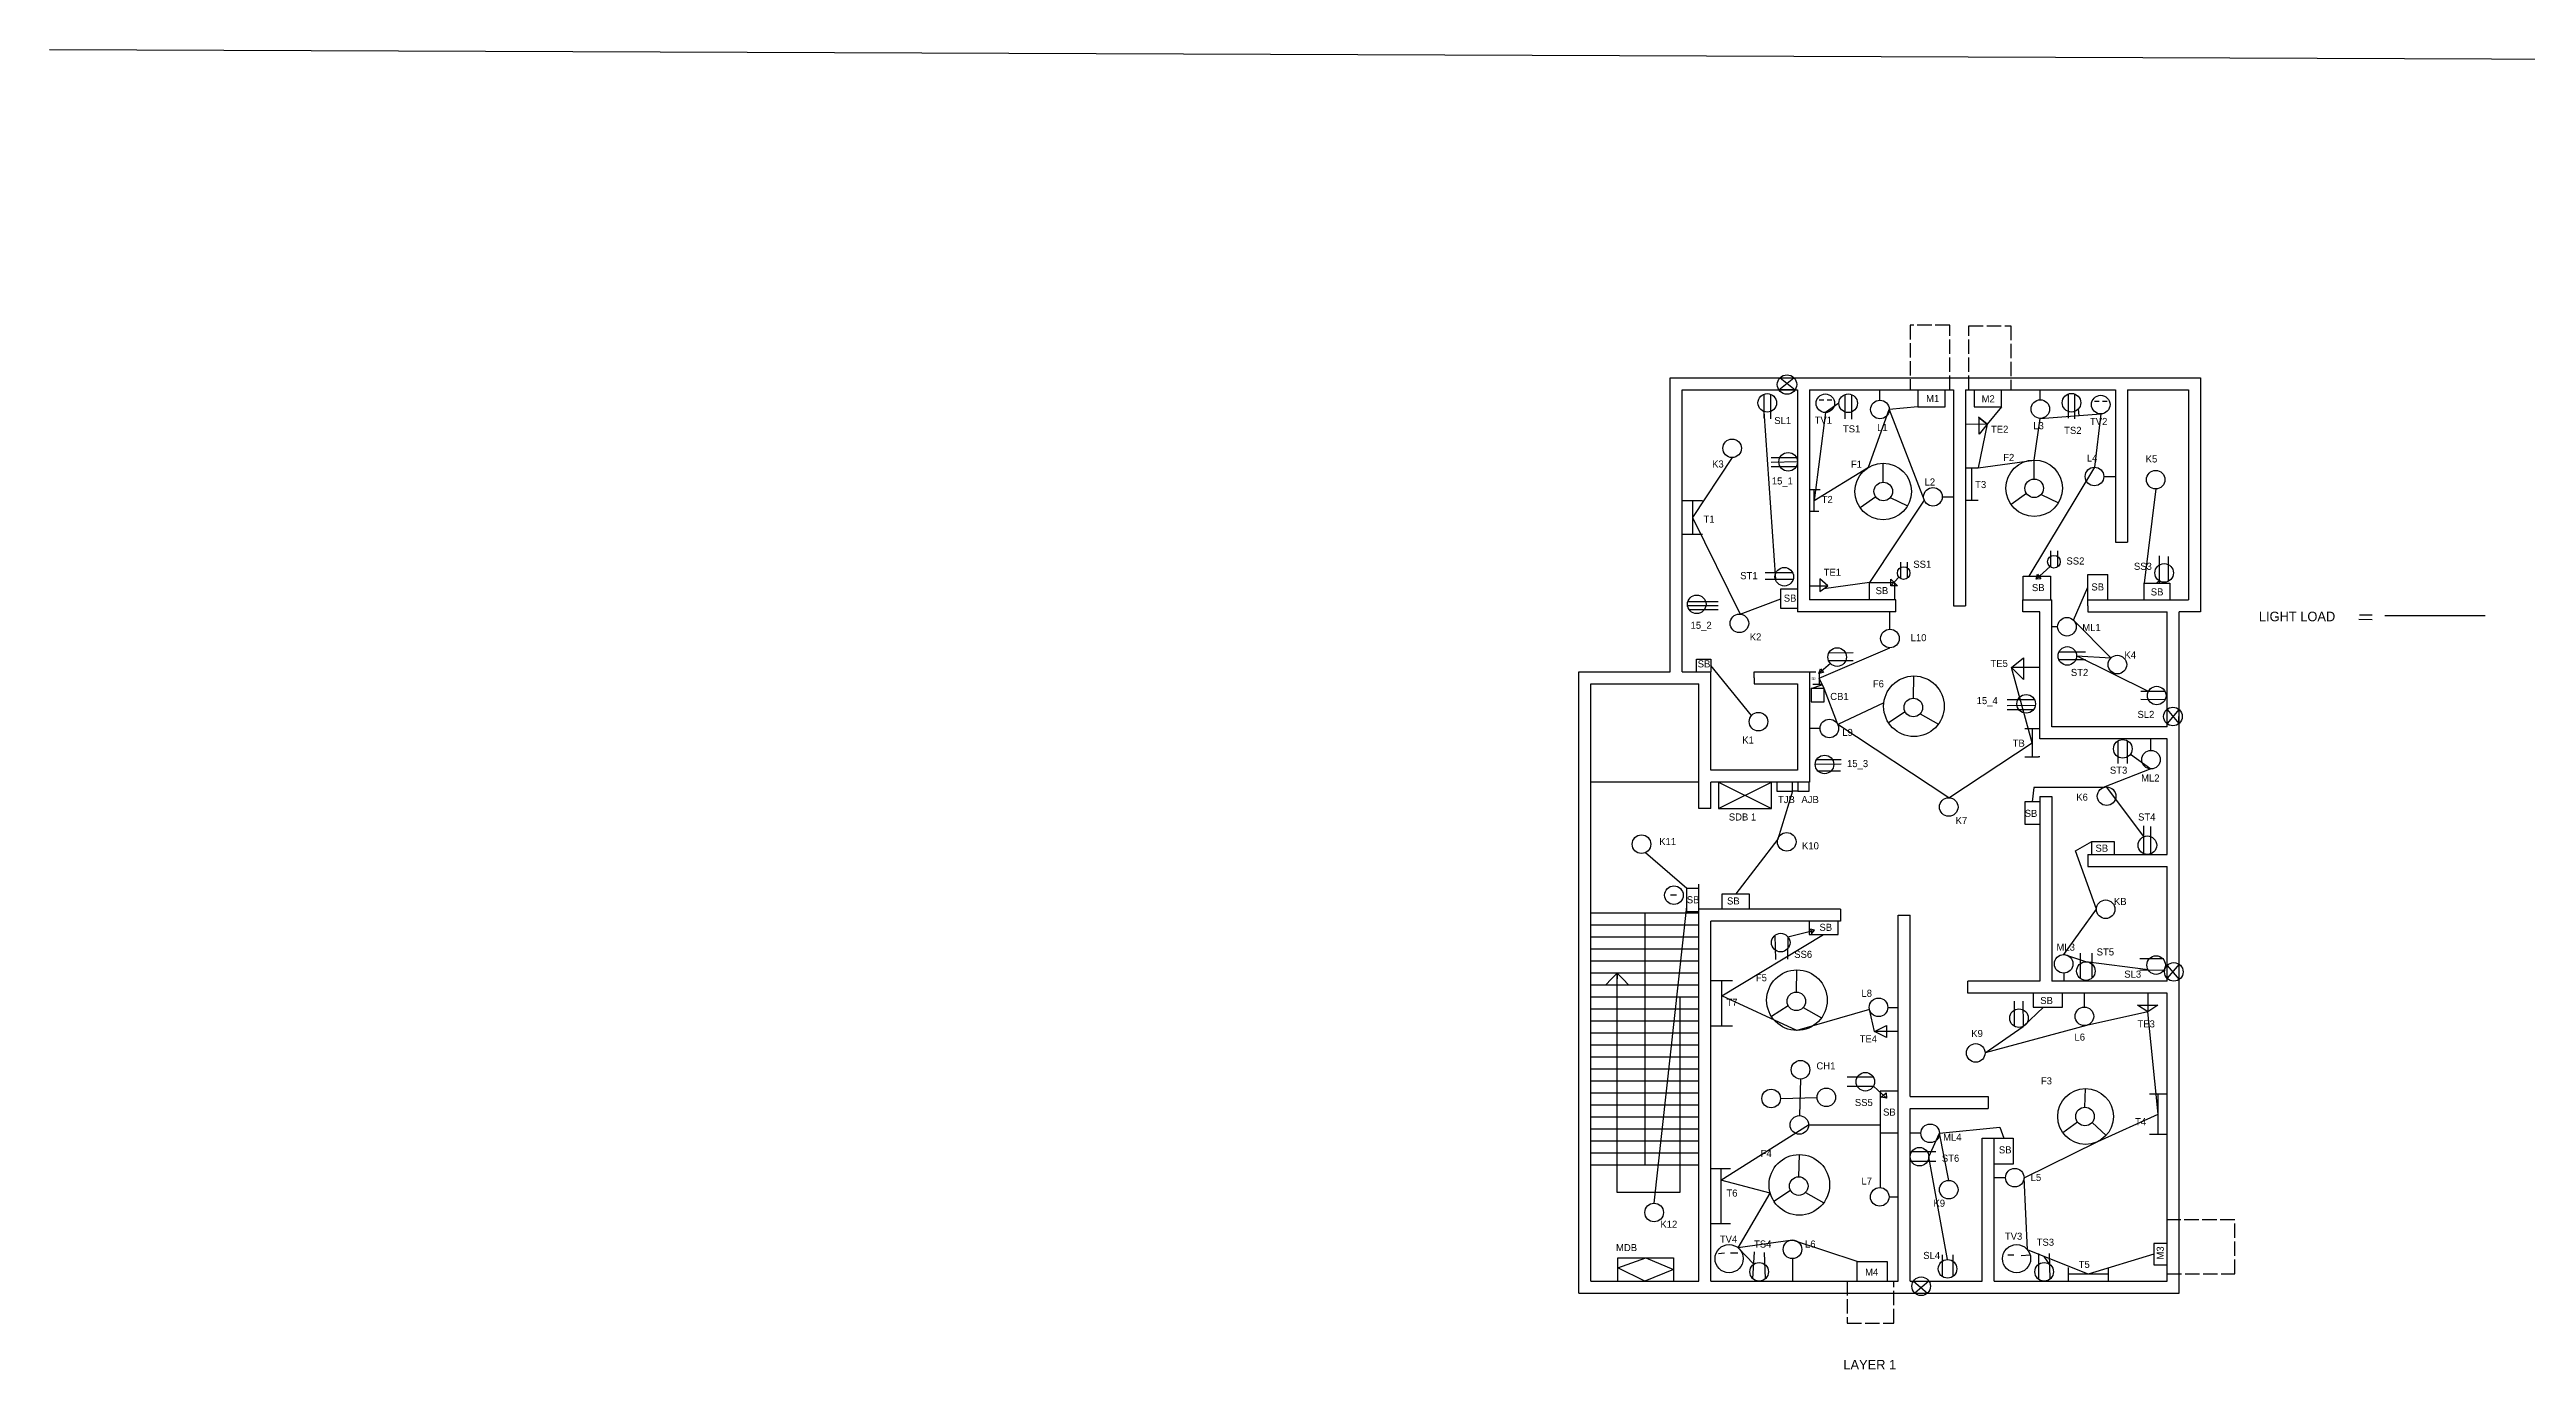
# Model space of a CAD drawing. Header units: inches. Extents: x -1401 to 4392, y -1632 to 1009.
# Drawn here: x -1401 to 663, y -1491 to -390 of the extents above; entities that cross this region are included whole.
import ezdxf

# ---------------------------------------------------------------- set-up
doc = ezdxf.new("R2010")
doc.units = ezdxf.units.IN
doc.header["$MEASUREMENT"] = 0
doc.linetypes.add('ACAD_ISO02W100', pattern=[15, 12, -3])

msp = doc.modelspace()

# ---------------------------------------------------------------- linework, layer by layer
for p, q in [((-1400.87, -390.4), (4391.94, -412.39)), ((-50.57, -909.07), (-50.57, -664.07)), ((-50.57, -664.07), (-21.57, -664.07)), ((-50.57, -909.07), (-50.57, -669.07)), ((-45.57, -664.07), (-21.57, -664.07)), ((-45.57, -664.07), (-21.57, -664.07)), ((-40.57, -909.07), (-40.57, -674.07)), ((-40.57, -674.07), (-21.57, -674.07)), ((-21.57, -664.07), (60.43, -664.07)), ((-21.57, -674.07), (55.43, -674.07)), ((27.62, -677.75), (27.62, -697.83)), ((33, -677.71), (33, -698.32)), ((39.97, -674.07), (52.61, -664.07)), ((53.6, -674.07), (39.97, -674.07)), ((40.96, -664.07), (53.6, -674.07)), ((55.43, -674.07), (55.4, -859.07)), ((60.43, -664.07), (190.43, -664.07)), ((65.43, -674.07), (185.43, -674.07)), ((65.43, -674.07), (65.43, -849.07)), ((65.43, -674.07), (65.43, -849.07)), ((95.06, -678.05), (95.06, -698.14)), ((100.43, -678.02), (100.43, -698.62)), ((124.23, -682.75), (124.23, -674.07)), ((155.79, -674.07), (155.79, -688.27)), ((178.51, -688.27), (178.51, -674.07)), ((185.43, -674.07), (185.43, -854.07)), ((190.43, -664.07), (320.43, -664.07)), ((195.43, -674.07), (320.43, -674.07)), ((195.43, -674.07), (195.43, -854.07)), ((202.67, -674.07), (202.67, -688.41)), ((225.4, -688.41), (225.4, -674.07)), ((257.84, -682.4), (257.84, -674.07)), ((281.07, -677.64), (281.07, -697.73)), ((286.45, -677.61), (286.45, -698.22)), ((320.43, -664.07), (391.43, -664.07)), ((320.43, -674.07), (320.43, -801.07)), ((330.43, -674.07), (381.43, -674.07)), ((330.43, -674.07), (330.43, -801.07)), ((381.43, -674.07), (381.43, -849.07)), ((391.43, -664.07), (391.43, -859.07)), ((73.49, -682.36), (77.49, -682.36)), ((80.15, -682.36), (84.15, -682.36)), ((155.79, -688.27), (178.51, -688.27)), ((202.67, -688.41), (225.4, -688.41)), ((213.69, -702.74), (206.48, -696.8)), ((206.48, -696.8), (213.69, -702.74)), ((206.78, -711.14), (206.78, -697.05)), ((302.93, -683.49), (306.92, -683.49)), ((309.58, -683.49), (313.58, -683.49)), ((195.43, -702.32), (195.43, -702.32)), ((195.43, -702.32), (213.69, -702.74)), ((213.69, -702.74), (206.78, -711.14)), ((36.02, -730.75), (33.61, -730.75)), ((33.61, -734.34), (55.48, -733.98)), ((33.61, -737.97), (54.47, -737.94)), ((54.72, -730.75), (36.02, -730.75)), ((126.99, -751.08), (126.99, -735.26)), ((195.43, -739.19), (195.43, -739.19)), ((195.43, -739.19), (205.98, -739.19)), ((200.7, -766.34), (200.7, -739.19)), ((252.76, -748.44), (252.76, -732.63)), ((65.43, -744.65), (65.43, -744.65)), ((65.43, -757.25), (74.42, -757.25)), ((69.38, -775.38), (69.38, -757.25)), ((120.67, -763.28), (107.75, -772.4)), ((176.14, -763.28), (185.43, -763.28)), ((246.44, -760.64), (233.51, -769.77)), ((258.58, -761.28), (273.02, -768.19)), ((310.7, -746.38), (320.43, -746.38)), ((-40.57, -766.23), (-23.55, -766.23)), ((-32.06, -766.23), (-32.06, -794.68)), ((65.43, -775.38), (73.33, -775.38)), ((132.82, -763.91), (147.26, -770.83)), ((205.98, -766.34), (195.43, -766.34)), ((-23.55, -794.68), (-40.57, -794.68)), ((320.43, -801.07), (330.43, -801.07)), ((141.51, -831.51), (141.51, -817.66)), ((147.21, -831), (147.21, -817.85)), ((266.75, -822.04), (266.75, -808.19)), ((272.45, -821.53), (272.45, -808.39)), ((357.14, -833.41), (357.22, -812.52)), ((364.7, -833.53), (364.56, -812.95)), ((51.9, -832.26), (28.52, -832.26)), ((32.24, -826.6), (28.65, -826.6)), ((51.53, -826.6), (32.24, -826.6)), ((41.55, -856.46), (41.55, -839.99)), ((41.55, -839.99), (55.4, -839.99)), ((65.43, -837.45), (65.43, -837.45)), ((65.43, -837.45), (80.7, -837.45)), ((80.7, -837.45), (74.01, -831.57)), ((74.01, -831.57), (74.01, -842.32)), ((74.01, -842.32), (80.7, -837.45)), ((115.48, -849.07), (115.48, -834.76)), ((115.48, -834.76), (136.23, -834.76)), ((136.23, -834.76), (136.23, -849.07)), ((243.43, -849.07), (243.43, -829.55)), ((243.43, -829.55), (266.27, -829.55)), ((266.27, -829.55), (266.27, -849.07)), ((297.43, -849.07), (297.43, -828.14)), ((297.43, -828.14), (314.15, -828.14)), ((314.15, -849.07), (314.15, -828.14)), ((344.28, -849.07), (344.28, -835.39)), ((344.28, -835.39), (365.86, -835.39)), ((357.14, -833.41), (357.14, -835.39)), ((365.86, -835.39), (365.86, -849.07)), ((-10.7, -854.13), (-36.06, -854.13)), ((-35.76, -850.46), (-10.7, -850.46)), ((-10.7, -857.61), (-34.59, -857.57)), ((55.4, -856.46), (41.55, -856.46)), ((65.43, -859.07), (55.4, -859.07)), ((137.43, -849.07), (65.43, -849.07)), ((137.43, -859.07), (65.43, -859.07)), ((132.57, -873.66), (132.57, -859.07)), ((137.43, -859.07), (137.43, -849.07)), ((185.43, -854.07), (195.43, -854.07)), ((243.25, -859.07), (243.25, -849.07)), ((257.43, -859.07), (243.25, -859.07)), ((243.43, -849.07), (267.43, -849.07)), ((257.43, -965.07), (257.43, -859.07)), ((267.43, -955.07), (267.43, -849.07)), ((297.43, -854.07), (297.43, -849.07)), ((297.43, -849.07), (381.43, -849.07)), ((297.43, -854.07), (297.43, -859.07)), ((297.43, -859.07), (363.43, -859.07)), ((363.43, -955.07), (363.43, -859.07)), ((373.43, -960.07), (373.43, -859.07)), ((391.43, -859.07), (373.43, -859.07)), ((534.25, -865.86), (523.37, -865.65)), ((523.69, -861.56), (534.25, -861.56)), ((272.3, -871.6), (267.43, -871.6)), ((-28.57, -909.07), (-28.57, -898.63)), ((-28.57, -898.63), (-16.58, -898.63)), ((-16.58, -898.63), (-16.58, -909.07)), ((81.4, -899.81), (101.83, -899.63)), ((81.71, -893.31), (101.83, -893.13)), ((233.83, -905.63), (243.83, -897.63)), ((257.43, -905.63), (233.83, -905.63)), ((243.83, -915.63), (233.83, -905.63)), ((243.83, -897.63), (243.83, -915.63)), ((257.43, -905.63), (257.43, -905.63)), ((295.43, -899.16), (272.6, -899.16)), ((273.4, -892.5), (295.43, -892.5)), ((-126.57, -996.07), (-126.57, -909.07)), ((-126.57, -909.07), (-50.57, -909.07)), ((-121.57, -909.07), (-50.57, -909.07)), ((-116.57, -996.07), (-116.57, -919.07)), ((-116.57, -919.07), (-26.57, -919.07)), ((-40.57, -909.07), (-21.57, -909.07)), ((-40.57, -909.07), (-16.57, -909.07)), ((-26.57, -1023.07), (-26.57, -919.07)), ((-26.57, -1023.07), (-26.57, -919.07)), ((-16.57, -991.07), (-16.57, -909.07)), ((19.43, -914.07), (19.43, -909.07)), ((19.43, -909.07), (65.4, -909.07)), ((19.43, -914.07), (19.43, -919.07)), ((19.43, -919.07), (55.4, -919.07)), ((55.4, -919.07), (55.4, -991.07)), ((65.4, -909.07), (65.4, -1001.07)), ((65.4, -909.07), (70.83, -909.07)), ((66.83, -923.13), (75.83, -920.13)), ((77.83, -923.13), (66.83, -923.13)), ((66.83, -923.13), (66.83, -934.13)), ((76.49, -919.63), (68.23, -919.63)), ((73.66, -909.07), (73.66, -919.63)), ((77.83, -934.13), (77.83, -923.13)), ((152.07, -931.16), (152.57, -912.66)), ((361.77, -925.53), (341.67, -925.53)), ((66.83, -934.13), (77.83, -934.13)), ((145.28, -942.61), (131.38, -951.61)), ((157.79, -944.1), (172.98, -952.74)), ((253.03, -932.53), (230.33, -932.53)), ((230.33, -937.13), (253.71, -937.11)), ((252.04, -940.81), (230.33, -940.81)), ((341.67, -931.95), (361.88, -932.18)), ((373.43, -940.43), (363.43, -952.39)), ((363.43, -940.48), (373.3, -952.39)), ((373.3, -952.39), (373.43, -940.43)), ((373.43, -954.23), (373.43, -940.43)), ((74.33, -956.39), (65.4, -956.39)), ((257.43, -956.63), (244.83, -956.63)), ((251.13, -956.63), (251.13, -980.13)), ((363.43, -965.07), (257.43, -965.07)), ((363.43, -955.07), (267.43, -955.07)), ((322.46, -966.84), (322.46, -985.63)), ((330.14, -966.53), (330.14, -985.63)), ((350.07, -974.66), (350.07, -965.07)), ((363.43, -1061.48), (363.43, -965.07)), ((373.43, -1066.07), (373.43, -960.07)), ((91.83, -986.13), (70.33, -986.54)), ((71.6, -982.14), (91.83, -982.14)), ((244.83, -980.13), (256.33, -980.13)), ((257.43, -980.13), (256.33, -980.13)), ((-126.57, -1112.07), (-126.57, -996.07)), ((-116.57, -1112.07), (-116.57, -996.07)), ((-26.57, -1001.15), (-116.57, -1001.15)), ((55.4, -991.07), (-16.57, -991.07)), ((65.4, -1001.07), (-16.57, -1001.07)), ((-16.57, -1023.07), (-16.57, -1001.07)), ((-10.17, -1001.07), (-10.17, -1023.13)), ((-10.17, -1023.13), (33.83, -1001.07)), ((-10.17, -1001.07), (33.83, -1023.13)), ((33.83, -1023.13), (33.83, -1001.07)), ((38.33, -1001.07), (38.33, -1008.63)), ((38.33, -1008.63), (51.33, -1008.63)), ((51.33, -1008.63), (51.33, -1001.07)), ((55.83, -1001.07), (55.83, -1008.63)), ((55.83, -1008.63), (65.33, -1008.63)), ((65.33, -1008.63), (65.33, -1001.07)), ((72.35, -991.61), (91.33, -991.61)), ((313.07, -1005.16), (312.87, -1004.66)), ((-16.57, -1023.07), (-26.57, -1023.07)), ((-10.17, -1023.13), (33.83, -1023.13)), ((257.43, -1017.63), (244.83, -1017.63)), ((244.83, -1017.63), (244.83, -1036.13)), ((257.43, -1013.07), (257.43, -1167.07)), ((257.43, -1013.07), (267.43, -1013.07)), ((267.43, -1013.07), (267.43, -1167.07)), ((244.83, -1036.13), (257.43, -1036.13)), ((300.83, -1061.48), (300.83, -1050.63)), ((300.83, -1050.63), (319.33, -1050.63)), ((319.33, -1050.63), (319.33, -1061.48)), ((344.21, -1060.93), (344.21, -1037.63)), ((349.94, -1060.92), (349.94, -1038.13)), ((297.43, -1061.48), (363.43, -1061.48)), ((297.43, -1061.48), (363.43, -1061.48)), ((297.43, -1061.48), (297.43, -1071.48)), ((297.43, -1071.48), (363.43, -1071.48)), ((363.43, -1167.07), (363.43, -1071.48)), ((373.43, -1172.07), (373.43, -1066.07)), ((-36.67, -1109.13), (-36.67, -1089.63)), ((-36.67, -1089.63), (-26.57, -1089.63)), ((-26.57, -1107.07), (-26.57, -1086.13)), ((-126.57, -1422.07), (-126.57, -1112.07)), ((-126.57, -1427.07), (-126.57, -1112.07)), ((-26.57, -1110.51), (-116.57, -1110.51)), ((-116.57, -1417.07), (-116.57, -1112.07)), ((-71.57, -1110.51), (-71.57, -1320.51)), ((-50.17, -1095.13), (-45.17, -1095.13)), ((-26.57, -1109.13), (-36.67, -1109.13)), ((-26.57, -1417.07), (-26.57, -1107.07)), ((91.43, -1107.07), (-26.57, -1107.07)), ((-7.17, -1107.07), (-7.17, -1094.13)), ((-7.17, -1094.13), (15.33, -1094.13)), ((15.33, -1094.13), (15.33, -1107.07)), ((91.43, -1107.07), (91.43, -1117.07)), ((139.43, -1417.07), (139.43, -1112.07)), ((139.43, -1112.07), (149.43, -1112.07)), ((149.43, -1263.07), (149.43, -1112.07)), ((-26.57, -1120.51), (-116.57, -1120.51)), ((-26.57, -1130.51), (-116.57, -1130.51)), ((-16.57, -1417.07), (-16.57, -1117.07)), ((91.43, -1117.07), (-16.57, -1117.07)), ((36.56, -1128.99), (37.33, -1149.13)), ((47.53, -1129.97), (47.33, -1148.63)), ((65.33, -1117.07), (65.33, -1128.13)), ((65.33, -1128.13), (89.33, -1128.13)), ((89.33, -1128.13), (89.33, -1117.07)), ((-26.57, -1140.51), (-116.57, -1140.51)), ((-26.57, -1150.51), (-116.57, -1150.51)), ((291.42, -1164.99), (291.42, -1143.63)), ((301.03, -1164.36), (301.03, -1143.63)), ((360.05, -1148.43), (340.83, -1148.43)), ((373.43, -1152.94), (363.43, -1164.63)), ((363.43, -1154.03), (373.43, -1165.72)), ((373.43, -1165.72), (373.43, -1152.94)), ((-26.57, -1160.51), (-116.57, -1160.51)), ((-26.57, -1170.51), (-116.57, -1170.51)), ((-99.4, -1165.22), (-104.37, -1170.51)), ((-99.4, -1165.22), (-94.72, -1160.51)), ((-94.72, -1343.13), (-94.72, -1160.51)), ((-94.72, -1160.51), (-94.72, -1165.22)), ((-94.72, -1160.51), (-90.04, -1165.22)), ((-84.92, -1170.51), (-90.04, -1165.22)), ((-16.57, -1166.63), (1.33, -1166.63)), ((-7.62, -1204.63), (-7.62, -1166.63)), ((54.57, -1176.16), (55.07, -1157.66)), ((257.43, -1167.07), (197.43, -1167.07)), ((197.43, -1177.07), (197.43, -1167.07)), ((363.43, -1167.07), (267.43, -1167.07)), ((277.33, -1160.37), (277.33, -1167.07)), ((340.83, -1157.63), (360.86, -1157.79)), ((373.43, -1268.07), (373.43, -1172.07)), ((-26.57, -1180.51), (-116.57, -1180.51)), ((-26.57, -1190.51), (-116.57, -1190.51)), ((-42.62, -1180.51), (-42.62, -1343.13)), ((47.78, -1187.61), (33.88, -1196.61)), ((60.29, -1189.1), (75.48, -1197.74)), ((130.8, -1188.89), (139.43, -1188.89)), ((363.43, -1177.07), (197.43, -1177.07)), ((236.31, -1204.66), (236.31, -1183.63)), ((243.33, -1183.63), (243.44, -1204.86)), ((251.83, -1177.07), (251.83, -1188.63)), ((251.83, -1188.63), (276.33, -1188.63)), ((276.33, -1188.63), (276.33, -1177.07)), ((294.57, -1188.66), (294.57, -1177.07)), ((347.33, -1192.63), (338.83, -1187.13)), ((338.83, -1187.13), (355.83, -1187.13)), ((347.33, -1177.07), (347.33, -1192.63)), ((355.83, -1187.13), (347.33, -1192.63)), ((363.43, -1268.07), (363.43, -1177.07)), ((-26.57, -1200.51), (-116.57, -1200.51)), ((-26.57, -1210.51), (-116.57, -1210.51)), ((1.33, -1204.63), (-16.57, -1204.63)), ((119.83, -1209.13), (129.83, -1204.13)), ((139.43, -1209.13), (119.83, -1209.13)), ((129.83, -1214.13), (119.83, -1209.13)), ((129.83, -1204.13), (129.83, -1214.13)), ((139.43, -1209.13), (139.43, -1209.13)), ((-26.57, -1220.51), (-116.57, -1220.51)), ((-26.57, -1230.51), (-116.57, -1230.51)), ((211.8, -1226.89), (211.8, -1226.89)), ((-26.57, -1240.51), (-116.57, -1240.51)), ((-26.57, -1250.51), (-116.57, -1250.51)), ((58.07, -1248.63), (57.07, -1279.16)), ((118.83, -1247.13), (96.83, -1247.13)), ((96.83, -1254.63), (118.84, -1254.64)), ((139.43, -1258.63), (124.33, -1258.63)), ((124.33, -1258.63), (124.33, -1293.63)), ((295.07, -1272.16), (295.57, -1256.66)), ((-26.57, -1260.51), (-116.57, -1260.51)), ((-26.57, -1270.51), (-116.57, -1270.51)), ((41.3, -1264.89), (71.83, -1264.1)), ((149.43, -1263.07), (214.43, -1263.07)), ((149.43, -1417.07), (149.43, -1273.07)), ((149.43, -1273.07), (214.43, -1273.07)), ((214.43, -1263.07), (214.43, -1273.07)), ((363.43, -1261.13), (348.83, -1261.13)), ((356.13, -1294.63), (356.13, -1261.13)), ((363.43, -1417.07), (363.43, -1268.07)), ((373.43, -1427.07), (373.43, -1268.07)), ((-26.57, -1280.51), (-116.57, -1280.51)), ((-26.57, -1290.51), (-116.57, -1290.51)), ((124.33, -1286.89), (124.33, -1293.63)), ((124.33, -1293.63), (139.43, -1293.63)), ((158.33, -1293.89), (149.43, -1293.89)), ((209.43, -1417.07), (209.43, -1298.07)), ((209.43, -1298.07), (219.43, -1298.07)), ((219.43, -1417.07), (219.43, -1298.07)), ((219.43, -1298.07), (235.33, -1298.07)), ((235.33, -1298.07), (235.33, -1319.63)), ((288.96, -1284.64), (276.69, -1293.45)), ((300.97, -1284.9), (312.61, -1295.69)), ((348.83, -1294.63), (363.43, -1294.63)), ((-26.57, -1300.51), (-116.57, -1300.51)), ((-26.57, -1310.51), (-116.57, -1310.51)), ((-26.57, -1320.51), (-116.57, -1320.51)), ((56.57, -1330.16), (57.07, -1311.66)), ((150.37, -1317.11), (170.83, -1317.11)), ((150.74, -1309.08), (170.83, -1309.08)), ((235.33, -1319.63), (219.43, -1319.63)), ((-0.17, -1323.63), (-16.57, -1323.63)), ((-8.37, -1323.63), (-8.37, -1369.13)), ((228.83, -1330.89), (219.43, -1330.89)), ((-42.62, -1343.13), (-94.72, -1343.13)), ((49.78, -1341.61), (35.88, -1350.61)), ((62.29, -1343.1), (77.48, -1351.74)), ((131.8, -1346.89), (139.43, -1346.89)), ((-16.57, -1369.13), (-0.17, -1369.13)), ((-94.17, -1417.07), (-94.17, -1397.63)), ((-94.17, -1397.63), (-47.67, -1397.63)), ((-94.17, -1406.13), (-70.92, -1397.63)), ((-70.92, -1397.63), (-47.67, -1407.35)), ((-47.67, -1397.63), (-47.67, -1417.07)), ((-10.17, -1394.13), (-5.17, -1393.63)), ((-0.17, -1393.63), (5.83, -1393.63)), ((18.38, -1415.07), (19.83, -1392.63)), ((27.83, -1393.13), (28.47, -1415.31)), ((51.33, -1398.37), (51.33, -1417.07)), ((105.33, -1417.07), (105.33, -1400.63)), ((105.33, -1400.63), (130.33, -1400.63)), ((130.33, -1400.63), (130.33, -1417.07)), ((176.45, -1413.44), (176.45, -1395.13)), ((184.83, -1395.13), (184.93, -1413.28)), ((230.83, -1395.13), (235.83, -1395.13)), ((241.83, -1395.63), (249.39, -1395.29)), ((256.75, -1415.75), (256.75, -1394.13)), ((265.33, -1394.13), (265.91, -1415.36)), ((363.43, -1385.63), (352.33, -1385.63)), ((352.33, -1385.63), (352.33, -1403.63)), ((-116.57, -1417.07), (-26.57, -1417.07)), ((-71.57, -1417.07), (-94.17, -1406.13)), ((-47.67, -1407.35), (-71.57, -1417.07)), ((-16.57, -1417.07), (139.43, -1417.07)), ((149.43, -1417.07), (209.43, -1417.07)), ((149.43, -1417.07), (209.43, -1417.07)), ((149.43, -1417.07), (209.43, -1417.07)), ((152.15, -1417.07), (163.83, -1427.07)), ((164.98, -1417.07), (153.3, -1427.07)), ((219.43, -1417.07), (363.43, -1417.07)), ((281.33, -1417.07), (281.33, -1405.63)), ((314.33, -1411.35), (281.33, -1411.35)), ((314.33, -1405.63), (314.33, -1417.07)), ((352.33, -1403.63), (363.43, -1403.63)), ((-126.57, -1427.07), (-21.57, -1427.07)), ((-21.57, -1427.07), (144.43, -1427.07)), ((144.43, -1427.07), (214.43, -1427.07)), ((214.43, -1427.07), (373.43, -1427.07))]:
    msp.add_line(p, q)
at = {"linetype": 'ACAD_ISO02W100'}
for p, q in [((182.33, -620.13), (149.33, -620.13)), ((149.33, -620.13), (149.33, -674.07)), ((182.33, -674.07), (182.33, -620.13)), ((198.33, -674.07), (198.33, -620.63)), ((198.33, -620.63), (233.33, -620.63)), ((233.33, -620.63), (233.33, -674.07)), ((419.83, -1366.13), (363.43, -1366.13)), ((419.83, -1411.13), (419.83, -1366.13)), ((96.83, -1417.07), (96.83, -1452.13)), ((135.83, -1452.13), (135.83, -1417.07)), ((363.43, -1411.13), (419.83, -1411.13)), ((96.83, -1452.13), (135.83, -1452.13))]:
    msp.add_line(p, q, dxfattribs=at)
at = {"color": 1, "lineweight": 30}
for p, q in [((27.62, -692.22), (37.16, -832.26)), ((78.76, -693.01), (69.38, -766.32)), ((90.05, -685.29), (78.76, -693.01)), ((114.74, -738.7), (131.96, -690.48)), ((155.79, -688.27), (131.96, -690.48)), ((131.96, -690.48), (161.18, -766.07)), ((225.4, -688.41), (213.64, -702.7)), ((252.76, -732.63), (257.84, -697.87)), ((257.84, -697.87), (308.19, -694.14)), ((289.48, -690.14), (289.87, -695.5)), ((308.19, -694.14), (302.96, -738.64)), ((213.64, -702.7), (205.98, -739.19)), ((1.07, -730.58), (-32.06, -780.46)), ((69.38, -766.32), (114.74, -738.7)), ((205.98, -739.19), (252.76, -732.63)), ((302.96, -738.64), (248.25, -829.55)), ((354, -756.75), (344.28, -835.39)), ((-32.06, -780.46), (7.85, -861.05)), ((161.18, -766.07), (115.48, -834.76)), ((265.93, -821.5), (254.47, -831.95)), ((115.48, -834.76), (77.35, -839.88)), ((139.95, -830.24), (133.33, -837.45)), ((133.33, -837.45), (133.33, -831.89)), ((133.33, -831.89), (138.77, -837.45)), ((138.77, -837.45), (133.33, -837.45)), ((254.47, -831.95), (255.58, -827.68)), ((258.42, -831.79), (254.47, -831.95)), ((255.58, -827.68), (258.42, -831.79)), ((285.54, -866.16), (297.43, -838.6)), ((7.85, -861.05), (41.55, -848.23)), ((316.65, -897.64), (285.54, -866.16)), ((544.97, -862.2), (628.46, -862.2)), ((17.29, -945.5), (-16.58, -903.85)), ((83.09, -902.37), (73.33, -910.63)), ((73.33, -910.63), (74.83, -906.63)), ((73.66, -914.35), (132.57, -889.13)), ((74.83, -906.63), (77.33, -909.63)), ((251.13, -968.38), (233.83, -905.63)), ((347.91, -925.53), (288.08, -895.93)), ((288.08, -895.93), (316.65, -897.64)), ((77.33, -909.63), (73.33, -910.63)), ((77.83, -923.13), (73.66, -914.35)), ((89.07, -953.11), (77.83, -923.13)), ((127.48, -935.12), (89.07, -953.11)), ((181.57, -1014.16), (89.07, -953.11)), ((181.57, -1014.16), (251.13, -968.38)), ((350.07, -990.13), (310.25, -1005.69)), ((332.96, -977.74), (350.07, -990.13)), ((51.33, -1008.63), (39.16, -1048.64)), ((252.46, -1005.69), (251.13, -1017.63)), ((310.25, -1005.69), (252.46, -1005.69)), ((344.21, -1046.55), (313.07, -1005.16)), ((39.16, -1048.64), (4.08, -1094.13)), ((287.18, -1058.36), (300.83, -1050.63)), ((-71.09, -1059.87), (-36.67, -1089.63)), ((304.59, -1107.13), (287.18, -1058.36)), ((-63.93, -1352.16), (-36.67, -1104.88)), ((277.33, -1144.89), (304.59, -1107.13)), ((-7.62, -1179.32), (77.33, -1128.13)), ((47.53, -1129.97), (69.83, -1124.63)), ((69.83, -1124.63), (66.33, -1123.63)), ((66.33, -1123.63), (67.33, -1127.63)), ((67.33, -1127.63), (69.83, -1124.63)), ((295.83, -1150.89), (277.33, -1144.89)), ((347.74, -1157.69), (295.83, -1150.89)), ((55.07, -1208.13), (-7.62, -1179.32)), ((115.53, -1190.65), (55.07, -1208.13)), ((119.83, -1209.13), (115.53, -1190.65)), ((243.44, -1204.86), (260.57, -1188.63)), ((347.33, -1192.63), (296.24, -1203.95)), ((356.13, -1277.88), (347.33, -1192.63)), ((296.24, -1203.95), (211.8, -1226.89)), ((211.8, -1226.89), (243.44, -1204.86)), ((118.84, -1254.64), (129.83, -1264.63)), ((125.33, -1263.63), (129.33, -1260.13)), ((129.83, -1264.63), (125.33, -1263.63)), ((129.33, -1260.13), (129.83, -1264.63)), ((305.79, -1300.76), (356.13, -1277.88)), ((-8.37, -1333.03), (64.8, -1286.89)), ((64.8, -1286.89), (124.33, -1286.89)), ((124.33, -1293.63), (124.33, -1339.16)), ((164.9, -1313.39), (173.8, -1293.89)), ((173.8, -1293.89), (223.99, -1288.75)), ((181.57, -1333.16), (173.8, -1293.89)), ((223.99, -1288.75), (227.38, -1298.07)), ((180.57, -1399.16), (164.9, -1313.39)), ((244.3, -1330.89), (305.79, -1300.76)), ((32.82, -1343.89), (-8.37, -1333.03)), ((247.12, -1390.93), (244.3, -1330.89)), ((6.23, -1389.47), (32.82, -1343.89)), ((51.33, -1382.89), (6.23, -1389.47)), ((19.16, -1402.97), (6.23, -1389.47)), ((105.33, -1400.63), (51.33, -1382.89)), ((297.83, -1411.35), (247.12, -1390.93)), ((265.57, -1403.04), (261.18, -1396.59)), ((352.33, -1394.63), (297.83, -1411.35))]:
    msp.add_line(p, q, dxfattribs=at)
at = {"color": 3, "lineweight": 30}
for p, q in [((357.14, -833.41), (355.07, -835.39)), ((55.83, -1008.63), (51.33, -1008.63))]:
    msp.add_line(p, q, dxfattribs=at)
for centre, radius in [((30.35, -684.99), 7.74), ((46.79, -669.69), 8.1), ((78.76, -685.28), 7.74), ((97.79, -685.29), 7.74), ((283.81, -684.88), 7.74), ((308.19, -686.4), 7.74), ((124.23, -690.48), 7.74), ((257.84, -690.13), 7.74), ((1.07, -722.84), 7.74), ((47.75, -734.11), 7.74), ((126.99, -758.82), 23.56), ((252.76, -756.18), 23.56), ((302.96, -746.38), 7.74), ((354, -749.01), 7.74), ((126.99, -758.82), 7.74), ((168.4, -763.28), 7.74), ((252.76, -756.18), 7.74), ((44.53, -829.9), 7.74), ((143.97, -826.88), 5.24), ((269.21, -817.42), 5.24), ((361.03, -826.72), 7.74), ((-28.42, -852.91), 7.74), ((7.15, -868.76), 7.74), ((280.04, -871.6), 7.74), ((132.57, -881.39), 7.74), ((88.57, -896.89), 7.74), ((280.34, -895.93), 7.74), ((322.1, -903.14), 7.74), ((152.57, -937.89), 25.24), ((246.07, -935.89), 7.74), ((354.84, -928.97), 7.74), ((23.01, -950.72), 7.74), ((82.07, -956.39), 7.74), ((152.07, -938.89), 7.74), ((368.36, -946.44), 7.74), ((326.57, -973.39), 7.74), ((78.07, -986.39), 7.74), ((350.07, -982.39), 7.74), ((313.07, -1012.89), 7.74), ((181.57, -1021.89), 7.74), ((-74.43, -1052.89), 7.74), ((46.57, -1050.89), 7.74), ((347.07, -1053.74), 7.74), ((-47.43, -1095.39), 7.74), ((312.33, -1107.13), 7.74), ((41.57, -1134.89), 7.74), ((277.33, -1152.63), 7.74), ((295.83, -1158.63), 7.74), ((354.33, -1153.63), 7.74), ((369.07, -1159.33), 7.74), ((55.07, -1182.89), 25.24), ((54.57, -1183.89), 7.74), ((123.07, -1188.89), 7.74), ((240.07, -1197.89), 7.74), ((294.57, -1196.39), 7.74), ((58.07, -1240.89), 7.74), ((204.07, -1226.89), 7.74), ((33.57, -1264.89), 7.74), ((79.57, -1263.89), 7.74), ((112.07, -1250.89), 7.74), ((295.57, -1279.89), 23.24), ((57.07, -1286.89), 7.74), ((295.07, -1279.89), 7.74), ((166.07, -1293.89), 7.74), ((57.07, -1336.89), 25.24), ((157.16, -1313.39), 7.74), ((56.57, -1337.89), 7.74), ((124.07, -1346.89), 7.74), ((181.57, -1340.89), 7.74), ((236.57, -1330.89), 7.74), ((-63.93, -1359.89), 7.74), ((-1.43, -1398.39), 11.76), ((23.57, -1409.33), 7.74), ((51.33, -1390.63), 7.74), ((180.57, -1406.89), 7.74), ((238.07, -1398.39), 11.74), ((261.07, -1409.33), 7.74), ((158.57, -1421.39), 7.74)]:
    msp.add_circle(centre, radius)

# ---------------------------------------------------------------- texts
at = {"attachment_point": 1}
for s, insert, char_height, width in [('M1', (162.69, -678.33), 5.9, 11.2344), ('M2', (208.95, -678.63), 5.9, 11.2344), ('SL1', (36.2, -696.74), 5.9, 11.2344), ('TV1', (69.83, -696.38), 5.9, 11.2344), ('L3', (252.01, -701.05), 5.9, 11.2344), ('TV2', (299.26, -697.51), 5.9, 11.2344), ('TS1', (93.4, -703.69), 5.9, 11.2344), ('L1', (121.9, -702.65), 5.9, 11.2344), ('TE2', (216.73, -704.04), 5.9, 11.2344), ('TS2', (277.73, -704.94), 5.9, 11.2344), ('K3', (-15.57, -732.97), 5.9, 11.2344), ('F1', (100.03, -733.17), 5.9, 11.2344), ('F2', (226.94, -727.49), 5.9, 11.2344), ('L4', (296.62, -728.03), 5.9, 11.2344), ('K5', (345.66, -728.75), 5.9, 11.2344), ('15_1', (34.13, -747.11), 5.9, 11.2344), ('T2', (75.64, -762.54), 5.9, 11.2344), ('L2', (161.43, -747.99), 5.9, 11.2344), ('T3', (203.57, -750.11), 5.9, 11.2344), ('T1', (-22.73, -778.91), 5.9, 11.2344), ('TE1', (77.35, -823.24), 5.9, 11.2344), ('SS1', (152.05, -816.55), 5.9, 11.2344), ('SS2', (279.67, -813.82), 5.9, 11.2344), ('SS3', (335.86, -818.27), 5.9, 11.2344), ('ST1', (7.85, -826.07), 5.9, 11.2344), ('SB', (44.09, -844.8), 5.9, 11.2344), ('SB', (120.63, -838.53), 5.9, 11.2344), ('SB', (250.87, -836.01), 5.9, 11.2344), ('SB', (300.43, -835.47), 5.9, 11.2344), ('SB', (349.89, -839.63), 5.9, 11.2344), ('LIGHT LOAD', (439.97, -859.04), 8, 211.524), ('15_2', (-33.53, -867.44), 5.9, 11.2344), ('K2', (15.77, -877.15), 5.9, 11.2344), ('L10', (149.83, -877.73), 5.9, 11.2344), ('ML1', (292.83, -869.23), 5.9, 11.2344), ('SB', (-27.6, -899.6), 5.9, 5.508), ('TE5', (216.33, -899.23), 5.9, 11.2344), ('ST2', (283.33, -906.73), 5.9, 11.2344), ('K4', (327.96, -892.19), 5.9, 11.2344), ('SB', (66.99, -913.9), 2, 11.2344), ('CB1', (82.83, -926.73), 5.9, 11.2344), ('F6', (118.33, -916.23), 5.9, 11.2344), ('15_4', (204.83, -930.23), 5.9, 11.2344), ('SL2', (338.83, -941.73), 5.9, 11.2344), ('K1', (9.53, -963.09), 5.9, 11.2344), ('L9', (92.83, -956.73), 5.9, 11.2344), ('TB', (234.83, -965.73), 5.9, 11.2344), ('15_3', (96.83, -982.73), 5.9, 11.2344), ('ST3', (315.83, -988.23), 5.9, 11.2344), ('K6', (287.83, -1010.73), 5.9, 11.2344), ('ML2', (341.83, -994.73), 5.9, 11.2344), ('SDB 1', (-1.67, -1027.23), 5.9, 30.5), ('TJB', (39.33, -1012.73), 5.9, 11.2344), ('AJB', (58.83, -1012.73), 5.9, 11.2344), ('K7', (187.33, -1030.23), 5.9, 11.2344), ('SB', (244.83, -1024.23), 5.9, 11.2344), ('ST4', (339.33, -1027.23), 5.9, 11.2344), ('K11', (-59.67, -1047.73), 5.9, 30.5), ('K10', (59.33, -1051.23), 5.9, 30.5), ('SB', (303.83, -1053.23), 5.9, 11.2344), ('SB', (-36.67, -1096.23), 5.9, 30.5), ('SB', (-3.17, -1097.23), 5.9, 30.5), ('KB', (319.18, -1097.63), 5.9, 11.2344), ('SB', (73.83, -1119.23), 5.9, 11.2344), ('SS6', (52.83, -1141.73), 5.9, 11.2344), ('ML3', (271.33, -1135.73), 5.9, 11.2344), ('ST5', (304.83, -1139.73), 5.9, 11.2344), ('F5', (20.83, -1161.23), 5.9, 11.2344), ('L8', (108.83, -1174.23), 5.9, 11.2344), ('SL3', (327.83, -1158.23), 5.9, 11.2344), ('T7', (-3.67, -1181.73), 5.9, 11.2344), ('SB', (257.83, -1180.23), 5.9, 11.2344), ('TE4', (107.33, -1212.23), 5.9, 11.2344), ('K9', (200.33, -1207.73), 5.9, 11.2344), ('L6', (286.33, -1210.73), 5.9, 11.2344), ('TE3', (338.83, -1199.73), 5.9, 11.2344), ('CH1', (71.33, -1234.73), 5.9, 11.2344), ('F3', (258.33, -1247.23), 5.9, 11.2344), ('SS5', (103.33, -1265.23), 5.9, 11.2344), ('SB', (126.83, -1273.23), 5.9, 11.2344), ('ML4', (176.83, -1294.23), 5.9, 11.2344), ('T4', (336.83, -1281.23), 5.9, 11.2344), ('F4', (24.83, -1307.73), 5.9, 11.2344), ('ST6', (175.83, -1311.73), 5.9, 11.2344), ('SB', (223.33, -1304.73), 5.9, 11.2344), ('T6', (-3.67, -1340.73), 5.9, 11.2344), ('L7', (108.83, -1330.73), 5.9, 11.2344), ('L5', (249.83, -1327.73), 5.9, 11.2344), ('K9', (168.83, -1349.23), 5.9, 11.2344), ('K12', (-58.67, -1366.73), 5.9, 11.2344), ('TV4', (-9.17, -1379.23), 5.9, 11.2344), ('TV3', (228.33, -1376.73), 5.9, 11.2344), ('TS3', (254.83, -1381.73), 5.9, 11.2344), ('MDB', (-95.67, -1386.23), 5.9, 11.2344), ('TS4', (19.33, -1383.23), 5.9, 11.2344), ('L6', (61.83, -1383.23), 5.9, 11.2344), ('SL4', (160.33, -1392.73), 5.9, 11.2344), ('T5', (289.83, -1400.23), 5.9, 11.2344), ('M4', (111.83, -1406.73), 5.9, 11.2344), ('LAYER 1', (93.76, -1482.77), 8, 396.2652)]:
    msp.add_mtext(s, dxfattribs=dict(at, insert=insert, char_height=char_height, width=width))
at = {"insert": (354.83, -1399.13), "char_height": 5.9, "width": 11.2344, "attachment_point": 1, "rotation": 90}
msp.add_mtext('M3', dxfattribs=at)

doc.saveas('drawing.dxf')
